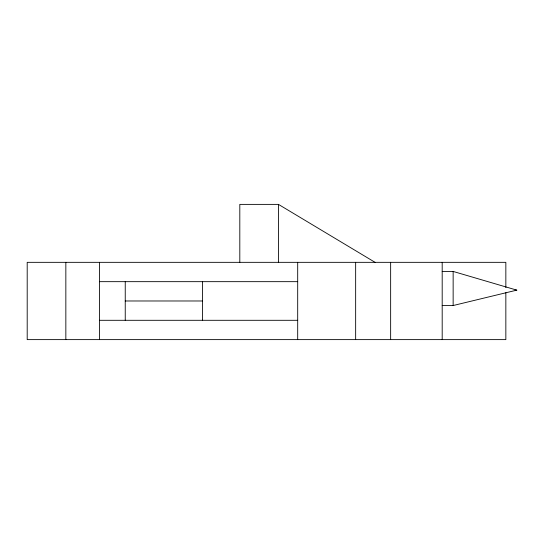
<?xml version="1.0" encoding="UTF-8"?>
<svg xmlns="http://www.w3.org/2000/svg" width="544" height="544" viewBox="0 0 544 544"><rect width="100%" height="100%" fill="white"/><g stroke="black" fill="none" stroke-linecap="round" stroke-linejoin="round"><path stroke-width="0.82" d="M442.19 305.531L453.145 305.531L516.8 290.136L453.145 271.436L442.19 271.436M375.054 262.337L278.453 204.381L239.809 204.381L239.809 262.337M99.443 281.663L297.69 281.663M515.114 290.136L516.8 290.136M125.242 300.982L202.524 300.982M99.443 320.3L297.69 320.3M505.845 287.606L505.845 262.337L27.2 262.337L27.2 339.619L505.845 339.619L505.845 292.652M453.145 271.436L453.145 305.531M442.19 262.337L442.19 339.619M390.646 262.337L390.646 339.619M355.654 262.337L355.654 339.619M297.69 262.337L297.69 339.619M278.453 204.381L278.453 262.337M202.524 281.663L202.524 320.3M125.242 281.663L125.242 320.3M99.443 262.337L99.443 339.619M65.844 262.337L65.844 339.619"/></g></svg>
